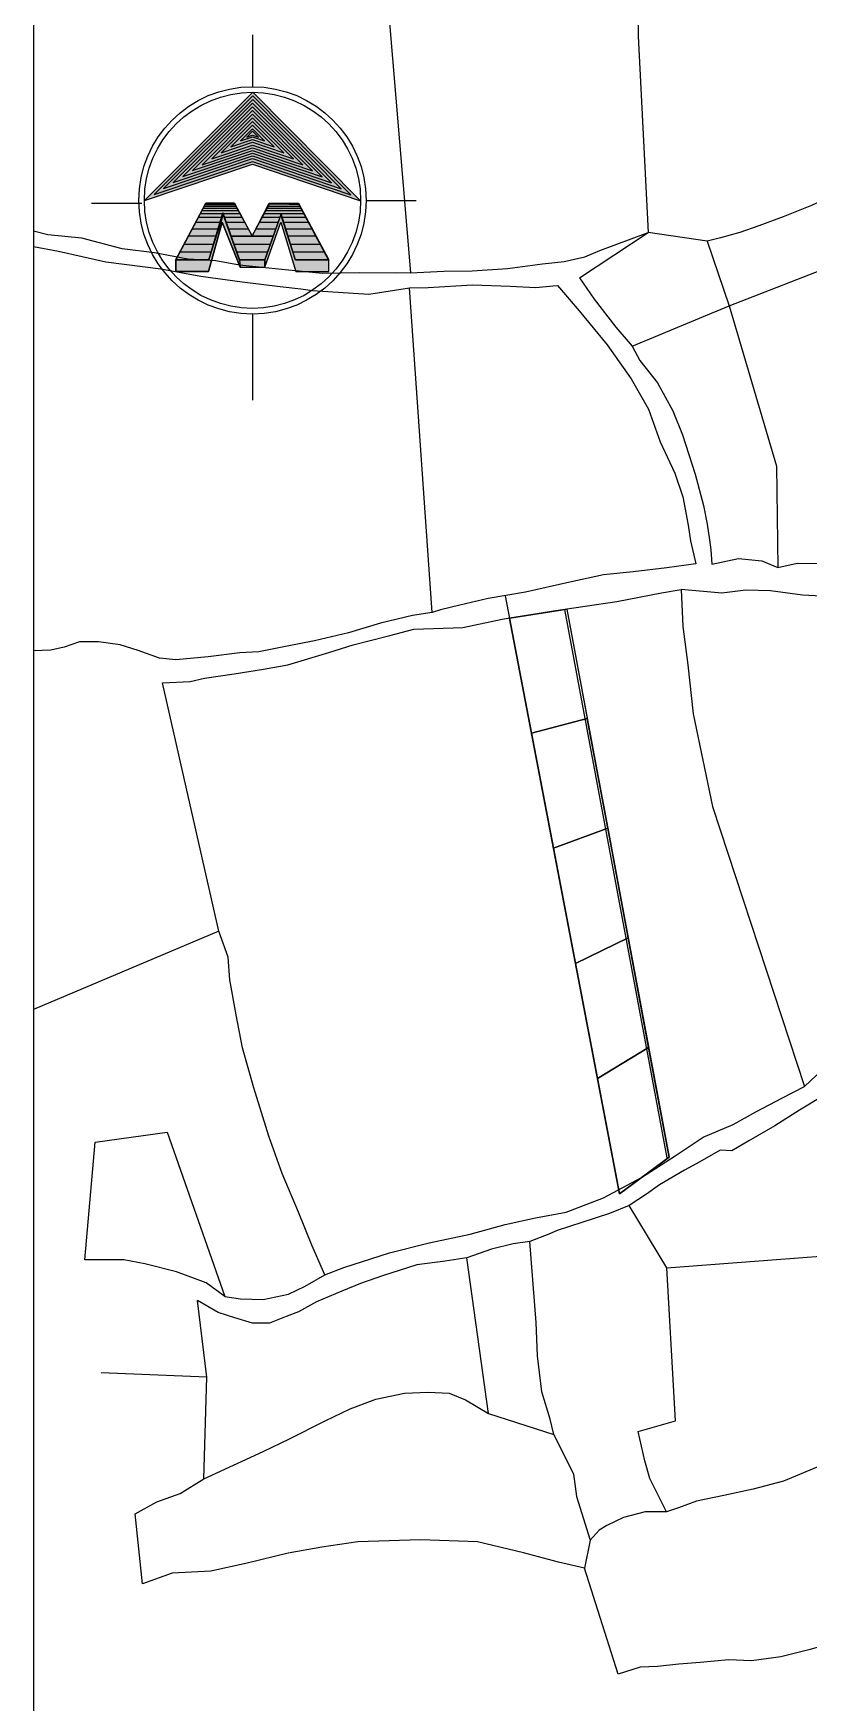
# Model space of a CAD drawing. Header units: millimetres. Extents: x 604022 to 1211550, y 1310365 to 2622648.
# Drawn here: x 605106.96 to 605123.77, y 1310787.12 to 1310823.32 of the extents above; entities that cross this region are included whole.
import ezdxf

# ---------------------------------------------------------------- set-up
doc = ezdxf.new("R2010")
doc.units = ezdxf.units.MM
for name, color, linetype in [('2', 1, 'Continuous'), ('NORTE', 7, 'Continuous'), ('TEXTOS', 2, 'Continuous')]:
    doc.layers.add(name, color=color, linetype=linetype)

msp = doc.modelspace()

# ---------------------------------------------------------------- hatches: boundary and pattern name
at = {"layer": 'TEXTOS'}
h = msp.add_hatch(color=7, dxfattribs=at)
h.dxf.hatch_style = 1
h.paths.add_polyline_path([(605111.716, 1310820.485), (605114.054, 1310819.69), (605111.719, 1310822.041), (605109.372, 1310819.698)])
h = msp.add_hatch(color=7, dxfattribs=at)
h.dxf.hatch_style = 1
h.paths.add_polyline_path([(605110.045, 1310818.398), (605110.764, 1310818.398), (605111.077, 1310819.395), (605111.432, 1310818.398), (605111.977, 1310818.398), (605112.332, 1310819.395), (605112.644, 1310818.398), (605113.363, 1310818.398), (605112.723, 1310819.609), (605112.091, 1310819.63), (605111.711, 1310818.929), (605111.33, 1310819.609), (605110.686, 1310819.609)])
h = msp.add_hatch(color=7, dxfattribs=at)
h.dxf.hatch_style = 1
h.paths.add_polyline_path([(605111.058, 1310819.225), (605111.446, 1310818.253), (605111.436, 1310818.398), (605111.432, 1310818.398), (605111.077, 1310819.395), (605110.796, 1310818.5), (605110.768, 1310818.406), (605110.767, 1310818.406), (605110.764, 1310818.398), (605110.05, 1310818.398), (605110.05, 1310818.155), (605110.762, 1310818.155)])
h.paths.add_polyline_path([(605111.981, 1310818.406), (605111.98, 1310818.406), (605111.977, 1310818.398), (605111.715, 1310818.398), (605111.715, 1310818.253), (605111.984, 1310818.253)])
h.paths.add_polyline_path([(605111.715, 1310818.398), (605111.436, 1310818.398), (605111.446, 1310818.253), (605111.715, 1310818.253)])
h.paths.add_polyline_path([(605112.333, 1310819.225), (605112.654, 1310818.155), (605113.367, 1310818.155), (605113.367, 1310818.398), (605112.644, 1310818.398), (605112.333, 1310819.393), (605111.981, 1310818.406), (605111.984, 1310818.253)])

# ---------------------------------------------------------------- linework, layer by layer
msp.add_line((605106.965, 1310838.394), (605106.965, 1310761.464))
at = {"color": 7}
for p, q in [((605112.08, 1310819.638), (605112.716, 1310819.638)), ((605111.058, 1310819.225), (605110.762, 1310818.155)), ((605111.237, 1310818.924), (605112.159, 1310818.924))]:
    msp.add_line(p, q, dxfattribs=at)
msp.add_lwpolyline([(605106.965, 1310761.464), (605213.33, 1310761.464), (605213.33, 1310826.568), (605106.965, 1310826.568)], close=True)
for points in [[(605111.322, 1310819.638), (605110.701, 1310819.638), (605110.05, 1310818.406), (605110.768, 1310818.406), (605111.071, 1310819.429), (605111.436, 1310818.406), (605111.981, 1310818.406)], [(605111.064, 1310819.403), (605110.768, 1310818.406), (605110.05, 1310818.406), (605110.701, 1310819.638), (605111.322, 1310819.638), (605111.708, 1310818.924), (605112.08, 1310819.638), (605112.716, 1310819.638), (605113.367, 1310818.406), (605112.648, 1310818.406), (605112.336, 1310819.403), (605111.981, 1310818.406), (605111.436, 1310818.406), (605111.071, 1310819.429)], [(605110.768, 1310818.406), (605110.05, 1310818.406), (605110.05, 1310818.155), (605110.762, 1310818.155), (605111.058, 1310819.225), (605111.446, 1310818.253), (605111.984, 1310818.253), (605111.981, 1310818.406), (605111.436, 1310818.406), (605111.071, 1310819.429), (605110.768, 1310818.406), (605110.05, 1310818.406)], [(605111.446, 1310818.253), (605111.058, 1310819.225), (605110.762, 1310818.155), (605110.05, 1310818.155), (605110.05, 1310818.406), (605110.768, 1310818.406), (605111.071, 1310819.429), (605111.436, 1310818.406), (605111.446, 1310818.253)], [(605112.336, 1310819.403), (605111.981, 1310818.406), (605111.436, 1310818.406)], [(605111.708, 1310818.924), (605112.08, 1310819.638)], [(605111.984, 1310818.253), (605112.333, 1310819.225), (605112.654, 1310818.155), (605113.367, 1310818.155), (605113.367, 1310818.406), (605112.648, 1310818.406), (605112.336, 1310819.403), (605111.981, 1310818.406), (605111.984, 1310818.253)], [(605112.095, 1310819.638), (605112.716, 1310819.638), (605113.367, 1310818.406), (605112.648, 1310818.406)]]:
    msp.add_lwpolyline(points, dxfattribs=at)
at = {"layer": '2', "color": 1, "linetype": 'Continuous'}
for p, q in [((605118.806, 1310818.021), (605120.293, 1310819.004)), ((605121.575, 1310818.815), (605120.293, 1310819.004)), ((605121.575, 1310818.815), (605122.047, 1310817.41)), ((605122.047, 1310817.41), (605125.662, 1310818.822)), ((605115.611, 1310810.764), (605115.121, 1310817.804)), ((605119.946, 1310816.534), (605122.047, 1310817.41)), ((605110.983, 1310803.853), (605109.765, 1310809.238)), ((605110.983, 1310803.853), (605106.965, 1310802.156)), ((605120.701, 1310796.551), (605119.883, 1310797.906)), ((605116.829, 1310793.393), (605116.361, 1310796.77)), ((605110.726, 1310794.184), (605110.52, 1310795.841)), ((605110.726, 1310794.184), (605108.431, 1310794.273)), ((605110.66, 1310791.975), (605110.726, 1310794.184)), ((605116.829, 1310793.393), (605118.246, 1310792.937)), ((605119.038, 1310790.647), (605118.916, 1310790.041)), ((605119.645, 1310787.742), (605118.916, 1310790.041))]:
    msp.add_line(p, q, dxfattribs=at)
for points in [[(605114.434, 1310826.568), (605115.143, 1310818.126)], [(605120.103, 1310826.568), (605120.099, 1310825.299), (605120.079, 1310823.255), (605120.293, 1310819.004)], [(605126.431, 1310821.562), (605126.228, 1310821.372), (605125.877, 1310820.867), (605125.534, 1310820.543), (605125.119, 1310820.234), (605124.555, 1310819.924), (605123.834, 1310819.59), (605123.222, 1310819.343), (605122.689, 1310819.143), (605122.281, 1310818.999), (605121.865, 1310818.887), (605121.575, 1310818.815)], [(605115.143, 1310818.126), (605114.805, 1310818.116), (605114.027, 1310818.128), (605113.233, 1310818.115), (605112.282, 1310818.204), (605111.432, 1310818.294), (605110.921, 1310818.385), (605110.316, 1310818.421), (605109.592, 1310818.559), (605108.892, 1310818.649), (605108.018, 1310818.88), (605107.279, 1310818.954), (605106.965, 1310819.032)], [(605115.143, 1310818.126), (605115.865, 1310818.162), (605116.478, 1310818.173), (605117.24, 1310818.224), (605118.002, 1310818.323), (605118.473, 1310818.373), (605118.921, 1310818.47), (605119.242, 1310818.613), (605120.293, 1310819.004)], [(605106.965, 1310818.698), (605107.509, 1310818.594), (605108.532, 1310818.364), (605109.727, 1310818.213), (605110.593, 1310818.053), (605111.489, 1310817.933), (605112.315, 1310817.827), (605112.763, 1310817.783), (605113.015, 1310817.745), (605114.234, 1310817.665), (605115.121, 1310817.804)], [(605118.806, 1310818.021), (605119.123, 1310817.559), (605119.59, 1310816.949), (605119.946, 1310816.534)], [(605115.121, 1310817.804), (605115.522, 1310817.806), (605116.488, 1310817.866), (605117.298, 1310817.84), (605117.856, 1310817.811), (605118.225, 1310817.845), (605118.327, 1310817.853), (605118.794, 1310817.306), (605119.404, 1310816.562), (605119.927, 1310815.827), (605120.3, 1310815.168), (605120.555, 1310814.463), (605120.874, 1310813.781), (605121.042, 1310813.271), (605121.163, 1310812.658), (605121.213, 1310812.313), (605121.326, 1310811.818)], [(605122.047, 1310817.41), (605123.073, 1310813.934), (605123.102, 1310811.734)], [(605119.946, 1310816.534), (605120.113, 1310816.228), (605120.493, 1310815.743), (605120.827, 1310815.132), (605121.034, 1310814.615), (605121.314, 1310813.759), (605121.491, 1310813.084), (605121.572, 1310812.676), (605121.621, 1310812.339), (605121.654, 1310812.119), (605121.671, 1310811.812)], [(605121.326, 1310811.818), (605120.697, 1310811.728), (605119.967, 1310811.645), (605119.323, 1310811.579), (605118.593, 1310811.418), (605117.636, 1310811.2), (605116.827, 1310811.062), (605116.207, 1310810.917), (605115.791, 1310810.82), (605115.611, 1310810.764)], [(605121.671, 1310811.812), (605122.252, 1310811.933), (605122.756, 1310811.881), (605123.102, 1310811.734)], [(605123.102, 1310811.734), (605123.526, 1310811.83), (605124.06, 1310811.826), (605124.682, 1310811.696), (605125.194, 1310811.541), (605125.446, 1310811.495), (605125.855, 1310811.435)], [(605109.765, 1310809.238), (605110.362, 1310809.265), (605110.676, 1310809.337), (605111.32, 1310809.435), (605111.956, 1310809.533), (605112.482, 1310809.623), (605113.368, 1310809.895), (605113.901, 1310810.063), (605114.694, 1310810.264), (605115.212, 1310810.4), (605116.273, 1310810.438), (605117.128, 1310810.615), (605118.243, 1310810.795), (605119.617, 1310810.999), (605120.583, 1310811.185), (605121.007, 1310811.258)], [(605117.195, 1310811.125), (605117.764, 1310808.145), (605118.241, 1310805.648), (605118.717, 1310803.152), (605119.194, 1310800.655)], [(605121.007, 1310811.258), (605121.043, 1310810.457), (605121.15, 1310809.624), (605121.266, 1310808.564), (605121.687, 1310806.554), (605123.679, 1310800.482)], [(605125.417, 1310810.929), (605125.016, 1310810.998), (605124.316, 1310811.104), (605123.64, 1310811.139), (605122.948, 1310811.23), (605122.414, 1310811.243), (605121.887, 1310811.177), (605121.007, 1310811.258)], [(605115.611, 1310810.764), (605115.187, 1310810.699), (605114.488, 1310810.53), (605113.798, 1310810.322), (605113.06, 1310810.145), (605112.432, 1310810.023), (605111.851, 1310809.91), (605111.443, 1310809.884), (605110.752, 1310809.801), (605110.052, 1310809.735), (605109.699, 1310809.772), (605109.234, 1310809.934), (605108.848, 1310810.058), (605108.376, 1310810.126), (605107.968, 1310810.124), (605107.63, 1310810.012), (605107.34, 1310809.947), (605106.965, 1310809.927)], [(605118.529, 1310810.837), (605117.288, 1310810.641)], [(605118.478, 1310810.829), (605120.697, 1310798.938)], [(605118.529, 1310810.837), (605120.748, 1310798.948)], [(605118.529, 1310810.837), (605118.973, 1310808.46), (605119.417, 1310806.082), (605119.86, 1310803.704), (605120.304, 1310801.327)], [(605118.529, 1310810.837), (605120.748, 1310798.948)], [(605117.288, 1310810.641), (605119.671, 1310798.159), (605120.748, 1310798.948)], [(605117.764, 1310808.145), (605118.973, 1310808.46)], [(605118.241, 1310805.648), (605119.417, 1310806.082)], [(605113.283, 1310796.399), (605113.004, 1310797.042), (605112.709, 1310797.756), (605112.358, 1310798.595), (605112.07, 1310799.403), (605111.742, 1310800.454), (605111.501, 1310801.325), (605111.363, 1310802.039), (605111.225, 1310802.793), (605111.191, 1310803.288), (605110.983, 1310803.853)], [(605118.717, 1310803.152), (605119.86, 1310803.704)], [(605123.679, 1310800.482), (605123.937, 1310800.719), (605124.36, 1310801.02), (605124.657, 1310801.36), (605125.157, 1310801.889), (605125.477, 1310802.15), (605125.931, 1310802.522)], [(605119.194, 1310800.655), (605120.304, 1310801.327)], [(605113.283, 1310796.399), (605113.698, 1310796.559), (605114.687, 1310796.879), (605115.542, 1310797.096), (605116.437, 1310797.281), (605117.19, 1310797.49), (605117.849, 1310797.635), (605118.517, 1310797.757), (605119.324, 1310798.068), (605120.147, 1310798.513), (605120.875, 1310798.981), (605121.485, 1310799.385), (605122.136, 1310799.656), (605122.63, 1310799.934), (605123.202, 1310800.236), (605123.679, 1310800.482)], [(605124.105, 1310800.288), (605123.573, 1310799.97), (605123.04, 1310799.629), (605122.476, 1310799.304), (605122.108, 1310799.09), (605121.857, 1310799.104), (605121.41, 1310798.85), (605121.081, 1310798.667), (605120.541, 1310798.35), (605120.259, 1310798.152), (605119.883, 1310797.906)], [(605108.078, 1310796.723), (605108.307, 1310799.279), (605109.862, 1310799.492), (605111.116, 1310795.931)], [(605119.883, 1310797.906), (605119.452, 1310797.731), (605118.856, 1310797.531), (605118.322, 1310797.363), (605118.142, 1310797.283), (605117.727, 1310797.124)], [(605117.727, 1310797.124), (605117.365, 1310797.074), (605116.895, 1310796.954), (605116.361, 1310796.77)], [(605118.246, 1310792.937), (605118.166, 1310793.267), (605117.989, 1310793.863), (605117.891, 1310794.641), (605117.863, 1310795.364), (605117.727, 1310797.124)], [(605111.116, 1310795.931), (605110.714, 1310796.227), (605110.068, 1310796.467), (605109.383, 1310796.637), (605108.927, 1310796.728), (605108.078, 1310796.723)], [(605116.361, 1310796.77), (605115.89, 1310796.697), (605115.278, 1310796.615), (605114.532, 1310796.375), (605114.054, 1310796.215), (605113.654, 1310796.048), (605113.105, 1310795.816), (605112.714, 1310795.594), (605112.447, 1310795.498), (605112.086, 1310795.355), (605111.717, 1310795.353), (605111.331, 1310795.469), (605110.969, 1310795.584), (605110.52, 1310795.841)], [(605120.701, 1310796.551), (605124.126, 1310796.814), (605124.2, 1310796.138), (605124.401, 1310795.479), (605124.553, 1310795.04), (605124.847, 1310794.413), (605125.148, 1310793.967), (605125.473, 1310793.63), (605125.733, 1310793.357), (605125.766, 1310793.113)], [(605111.116, 1310795.931), (605111.455, 1310795.878), (605111.95, 1310795.865), (605112.499, 1310795.978), (605112.86, 1310796.153), (605113.283, 1310796.399)], [(605120.693, 1310791.261), (605120.327, 1310791.982), (605120.222, 1310792.367), (605120.077, 1310793.003), (605120.885, 1310793.235), (605120.701, 1310796.551)], [(605110.66, 1310791.975), (605111.946, 1310792.572), (605112.518, 1310792.842), (605113.294, 1310793.232), (605113.834, 1310793.494), (605114.391, 1310793.702), (605115.011, 1310793.831), (605115.522, 1310793.857), (605115.978, 1310793.836), (605116.332, 1310793.689), (605116.829, 1310793.393)], [(605118.246, 1310792.937), (605118.676, 1310792.075), (605118.742, 1310791.596), (605119.038, 1310790.647)], [(605124.356, 1310792.351), (605124.058, 1310792.271), (605123.227, 1310791.928), (605122.568, 1310791.751), (605121.932, 1310791.614), (605121.343, 1310791.493), (605120.951, 1310791.349), (605120.693, 1310791.261)], [(605109.33, 1310789.696), (605109.172, 1310791.22), (605109.642, 1310791.474), (605110.144, 1310791.658), (605110.66, 1310791.975)], [(605120.693, 1310791.261), (605120.229, 1310791.259), (605119.758, 1310791.138), (605119.398, 1310790.963), (605119.233, 1310790.86), (605119.038, 1310790.647)], [(605118.916, 1310790.041), (605118.349, 1310790.171), (605117.594, 1310790.371), (605116.594, 1310790.609), (605115.36, 1310790.65), (605114.001, 1310790.611), (605113.215, 1310790.496), (605112.485, 1310790.366), (605111.599, 1310790.149), (605110.814, 1310789.972), (605109.973, 1310789.928), (605109.33, 1310789.696)], [(605124.913, 1310788.495), (605124.426, 1310788.453), (605123.807, 1310788.276), (605123.171, 1310788.116), (605122.535, 1310788.026), (605122.04, 1310788.054), (605121.419, 1310787.996), (605120.956, 1310787.954), (605120.492, 1310787.904), (605120.123, 1310787.894), (605119.645, 1310787.742)]]:
    msp.add_lwpolyline(points, dxfattribs=at)
for points in [[(605117.288, 1310810.641), (605118.529, 1310810.837), (605120.748, 1310798.948), (605119.671, 1310798.159)], [(605117.288, 1310810.641), (605118.529, 1310810.837), (605118.973, 1310808.46), (605117.764, 1310808.145)], [(605118.241, 1310805.648), (605119.417, 1310806.082), (605118.973, 1310808.46), (605117.764, 1310808.145)], [(605118.717, 1310803.152), (605119.86, 1310803.704), (605119.417, 1310806.082), (605118.241, 1310805.648)], [(605119.194, 1310800.655), (605120.304, 1310801.327), (605119.86, 1310803.704), (605118.717, 1310803.152)], [(605119.671, 1310798.159), (605120.748, 1310798.948), (605120.304, 1310801.327), (605119.194, 1310800.655)]]:
    msp.add_lwpolyline(points, close=True, dxfattribs=at)
at = {"layer": 'NORTE', "color": 7}
for p, q in [((605111.715, 1310823.284, -0.002), (605111.715, 1310822.162, 0)), ((605108.228, 1310819.636, 0.002), (605109.313, 1310819.636, 0.002)), ((605110.05, 1310818.406), (605110.701, 1310819.638)), ((605111.064, 1310819.403), (605110.577, 1310819.403)), ((605111.413, 1310819.47), (605110.612, 1310819.47)), ((605111.384, 1310819.523), (605110.64, 1310819.523)), ((605111.363, 1310819.563), (605110.662, 1310819.563)), ((605111.334, 1310819.617), (605110.69, 1310819.617)), ((605110.701, 1310819.638), (605111.322, 1310819.638)), ((605111.45, 1310819.403), (605111.081, 1310819.403)), ((605112.84, 1310819.403), (605111.957, 1310819.403)), ((605112.805, 1310819.47), (605111.992, 1310819.47)), ((605112.776, 1310819.523), (605112.02, 1310819.523)), ((605112.755, 1310819.563), (605112.041, 1310819.563)), ((605112.727, 1310819.617), (605112.069, 1310819.617)), ((605114.179, 1310819.698), (605115.265, 1310819.698)), ((605110.965, 1310819.07), (605110.401, 1310819.07)), ((605110.965, 1310819.07), (605110.401, 1310819.07)), ((605111.008, 1310819.216), (605110.478, 1310819.216)), ((605111.04, 1310819.323), (605110.535, 1310819.323)), ((605111.493, 1310819.323), (605111.109, 1310819.323)), ((605111.551, 1310819.216), (605111.147, 1310819.216)), ((605111.631, 1310819.07), (605111.199, 1310819.07)), ((605112.217, 1310819.07), (605111.783, 1310819.07)), ((605112.27, 1310819.216), (605111.859, 1310819.216)), ((605112.308, 1310819.323), (605111.915, 1310819.323)), ((605112.882, 1310819.323), (605112.361, 1310819.323)), ((605112.939, 1310819.216), (605112.395, 1310819.216)), ((605113.016, 1310819.07), (605112.441, 1310819.07)), ((605110.868, 1310818.742), (605110.227, 1310818.742)), ((605110.922, 1310818.924), (605110.324, 1310818.924)), ((605110.922, 1310818.924), (605110.324, 1310818.924)), ((605112.166, 1310818.924), (605111.251, 1310818.924)), ((605112.101, 1310818.742), (605111.316, 1310818.742)), ((605113.093, 1310818.924), (605112.486, 1310818.924)), ((605113.19, 1310818.742), (605112.543, 1310818.742)), ((605110.819, 1310818.576), (605110.14, 1310818.576)), ((605112.042, 1310818.576), (605111.375, 1310818.576)), ((605113.277, 1310818.576), (605112.595, 1310818.576)), ((605111.715, 1310817.234), (605111.715, 1310815.366, 0.003))]:
    msp.add_line(p, q, dxfattribs=at)
msp.add_circle((605111.715, 1310819.698), 2.343, dxfattribs=at)
at = {"layer": 'TEXTOS', "color": 7, "elevation": 0.002}
for points in [[(605111.719, 1310822.041), (605109.372, 1310819.698), (605111.716, 1310820.485), (605114.054, 1310819.69), (605111.719, 1310822.041)], [(605110.045, 1310818.398), (605110.686, 1310819.609), (605111.33, 1310819.609), (605111.711, 1310818.929), (605112.091, 1310819.63), (605112.723, 1310819.609), (605113.363, 1310818.398), (605112.644, 1310818.398), (605112.332, 1310819.395), (605111.977, 1310818.398), (605111.432, 1310818.398), (605111.077, 1310819.395), (605110.764, 1310818.398), (605110.045, 1310818.398)]]:
    msp.add_lwpolyline(points, dxfattribs=at)
for points in [[(605111.719, 1310821.962), (605109.58, 1310819.827), (605111.716, 1310820.544), (605113.846, 1310819.82)], [(605111.719, 1310821.883), (605109.788, 1310819.956), (605111.716, 1310820.603), (605113.639, 1310819.949)], [(605111.718, 1310821.804), (605109.997, 1310820.085), (605111.716, 1310820.662), (605113.431, 1310820.079)], [(605111.718, 1310821.725), (605110.205, 1310820.214), (605111.716, 1310820.721), (605113.224, 1310820.209)], [(605111.718, 1310821.645), (605110.413, 1310820.343), (605111.716, 1310820.78), (605113.016, 1310820.338)], [(605111.718, 1310821.566), (605110.622, 1310820.472), (605111.716, 1310820.839), (605112.808, 1310820.468)], [(605111.718, 1310821.487), (605110.83, 1310820.601), (605111.716, 1310820.898), (605112.601, 1310820.598)], [(605111.717, 1310821.408), (605111.039, 1310820.73), (605111.716, 1310820.957), (605112.393, 1310820.727)], [(605111.717, 1310821.328), (605111.247, 1310820.859), (605111.717, 1310821.017), (605112.185, 1310820.857)], [(605111.717, 1310821.249), (605111.455, 1310820.988), (605111.717, 1310821.076), (605111.978, 1310820.987)], [(605111.717, 1310821.198), (605111.589, 1310821.071), (605111.717, 1310821.114), (605111.844, 1310821.07)]]:
    msp.add_lwpolyline(points, close=True, dxfattribs=at)
at = {"layer": 'TEXTOS', "color": 7}
msp.add_circle((605111.715, 1310819.698), 2.464, dxfattribs=at)

doc.saveas('drawing.dxf')
